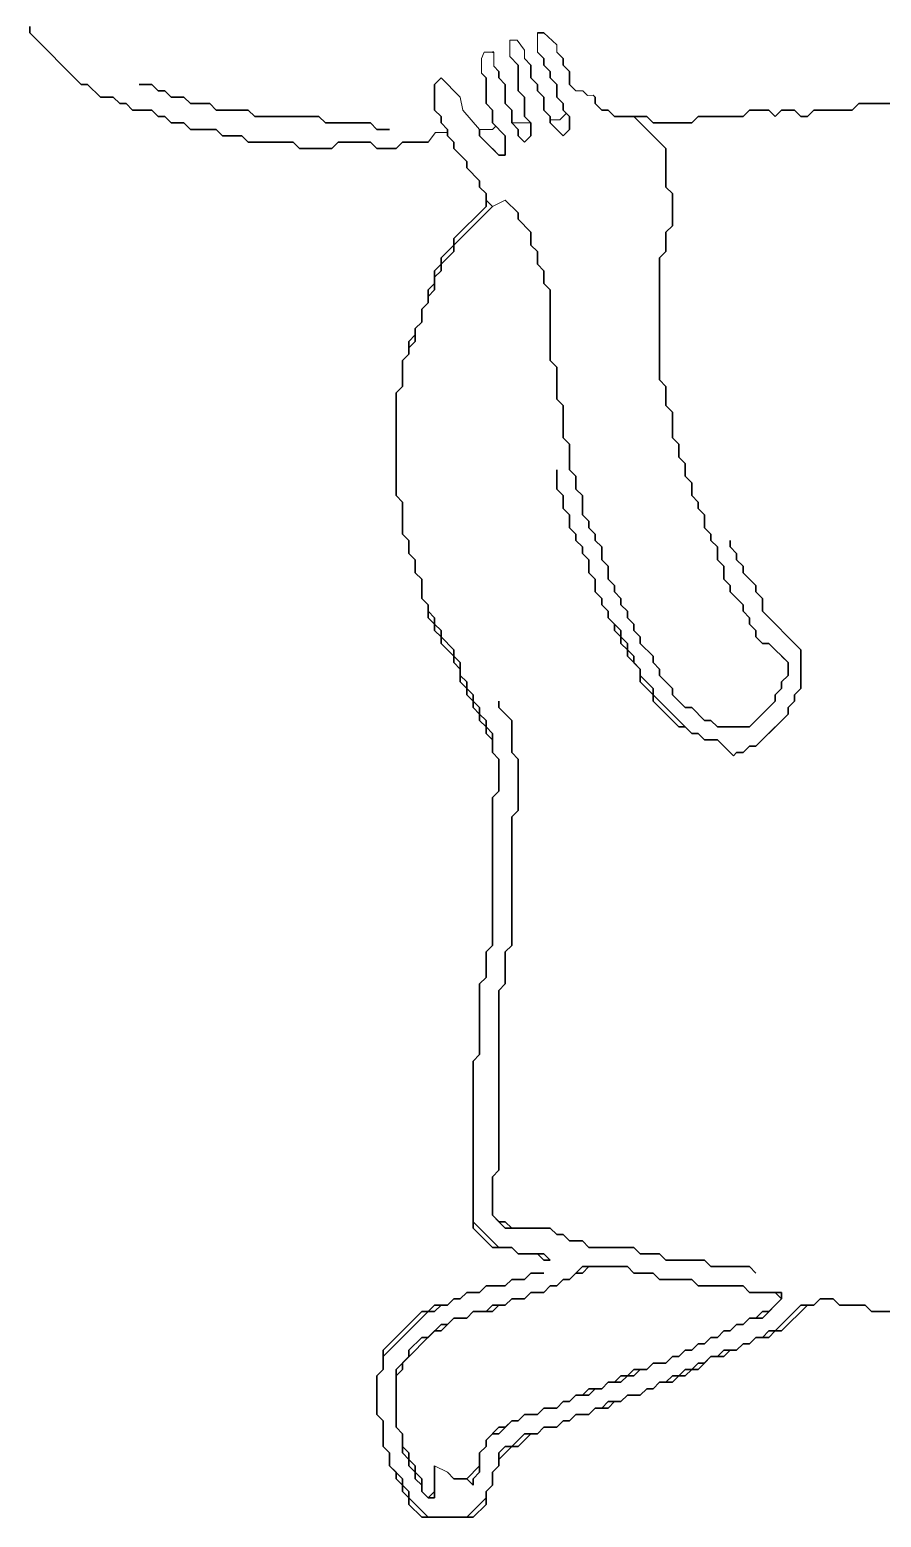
# Model space of a CAD drawing. Header units: millimetres. Extents: x 90 to 6638, y -1 to 4618.
# Drawn here: x 5518 to 5886, y 3463 to 4106 of the extents above; entities that cross this region are included whole.
import ezdxf

# ---------------------------------------------------------------- set-up
doc = ezdxf.new("R2010")
doc.units = ezdxf.units.MM
doc.layers.get('0').update_dxf_attribs({"lineweight": 9})
doc.layers.add('PDF_幾何圖形', color=7, linetype='Continuous')

msp = doc.modelspace()

# ---------------------------------------------------------------- linework, layer by layer
for p, q in [((5737.55, 4096.07), (5737.55, 4104.41)), ((5745.93, 4099.33), (5740.33, 4104.41)), ((5725.67, 4098.85), (5725.67, 4101.25)), ((5725.67, 4101.25), (5728.84, 4101.25)), ((5725.67, 4094.17), (5725.67, 4098.85)), ((5732, 4096.9), (5728.84, 4101.25)), ((5732, 4093.3), (5732, 4096.9)), ((5745.89, 4096.07), (5745.93, 4099.33)), ((5713.31, 4093.3), (5714.53, 4096.07)), ((5713.31, 4086.99), (5713.31, 4093.3)), ((5714.53, 4096.07), (5718.41, 4096.07)), ((5718.7, 4090.03), (5718.7, 4096.07)), ((5720.89, 4087.74), (5718.7, 4090.03)), ((5729.22, 4090.52), (5725.67, 4094.17)), ((5698.48, 4082.37), (5695.89, 4084.96)), ((5715.33, 4084.96), (5713.31, 4086.99)), ((5701.44, 4079.41), (5698.48, 4082.37)), ((5754.22, 4079.41), (5757.21, 4079.41)), ((5757.21, 4079.41), (5759.19, 4077.39)), ((5759.19, 4077.39), (5761.7, 4077.49)), ((5704.22, 4076.63), (5705.37, 4071.07)), ((5705.37, 4071.07), (5712.55, 4062.74)), ((5718.11, 4062.74), (5719.5, 4064.13)), ((5726.44, 4065.52), (5734.77, 4065.52)), ((5743.11, 4066.91), (5747.17, 4066.8)), ((5747.17, 4066.8), (5750.05, 4069.69)), ((5790.33, 4057.19), (5779.22, 4068.3)), ((5690.33, 4057.19), (5693.48, 4061.4)), ((5693.48, 4061.4), (5698.66, 4061.35)), ((5712.55, 4062.74), (5718.11, 4062.74)), ((5718.11, 4029.41), (5723.66, 4032.19)), ((5818.11, 3796.07), (5822.27, 3791.91)), ((5693.11, 3484.96), (5698.66, 3482.19))]:
    msp.add_line(p, q)
at = {"layer": 'PDF_幾何圖形', "lineweight": 35}
for p, q in [((5518.11, 4107.19), (5518.11, 4104.41)), ((5518.11, 4104.41), (5540.33, 4082.19)), ((5740.33, 4104.41), (5737.55, 4104.41)), ((5737.55, 4104.41), (5740.33, 4104.41)), ((5718.7, 4096.07), (5718.11, 4096.07)), ((5718.11, 4096.07), (5718.7, 4096.07)), ((5729.22, 4090.52), (5729.22, 4079.41)), ((5734.77, 4090.52), (5732, 4093.3)), ((5734.77, 4087.74), (5734.77, 4090.52)), ((5737.55, 4096.07), (5740.33, 4093.3)), ((5740.33, 4093.3), (5737.55, 4096.07)), ((5740.33, 4093.3), (5740.33, 4090.52)), ((5740.33, 4090.52), (5740.33, 4093.3)), ((5740.33, 4090.52), (5743.11, 4087.74)), ((5743.11, 4087.74), (5740.33, 4090.52)), ((5748.66, 4093.3), (5745.89, 4096.07)), ((5745.89, 4096.07), (5748.66, 4093.3)), ((5748.66, 4090.52), (5748.66, 4093.3)), ((5748.66, 4093.3), (5748.66, 4090.52)), ((5751.44, 4087.74), (5748.66, 4090.52)), ((5748.66, 4090.52), (5751.44, 4087.74)), ((5693.11, 4082.19), (5695.89, 4084.96)), ((5715.33, 4073.85), (5715.33, 4084.96)), ((5715.33, 4084.96), (5715.33, 4073.85)), ((5720.89, 4087.74), (5720.89, 4084.96)), ((5720.89, 4084.96), (5723.66, 4082.19)), ((5729.22, 4079.41), (5729.22, 4087.74)), ((5734.77, 4087.74), (5734.77, 4084.96)), ((5734.77, 4084.96), (5737.55, 4082.19)), ((5743.11, 4087.74), (5743.11, 4084.96)), ((5743.11, 4084.96), (5743.11, 4087.74)), ((5743.11, 4084.96), (5745.89, 4082.19)), ((5745.89, 4082.19), (5743.11, 4084.96)), ((5751.44, 4082.19), (5751.44, 4087.74)), ((5751.44, 4087.74), (5751.44, 4082.19)), ((5540.33, 4082.19), (5543.11, 4082.19)), ((5543.11, 4082.19), (5548.66, 4076.63)), ((5565.33, 4082.19), (5570.89, 4082.19)), ((5570.89, 4082.19), (5565.33, 4082.19)), ((5570.89, 4082.19), (5573.66, 4079.41)), ((5573.66, 4079.41), (5576.44, 4079.41)), ((5576.44, 4079.41), (5579.22, 4076.63)), ((5579.22, 4076.63), (5576.44, 4079.41)), ((5693.11, 4082.19), (5693.11, 4071.07)), ((5693.11, 4071.07), (5693.11, 4082.19)), ((5701.44, 4079.41), (5704.22, 4076.63)), ((5723.66, 4073.85), (5723.66, 4082.19)), ((5723.66, 4082.19), (5723.66, 4073.85)), ((5729.22, 4079.41), (5732, 4076.63)), ((5732, 4076.63), (5729.22, 4079.41)), ((5737.55, 4082.19), (5737.55, 4079.41)), ((5737.55, 4079.41), (5740.33, 4076.63)), ((5745.89, 4082.19), (5745.89, 4076.63)), ((5745.89, 4076.63), (5745.89, 4082.19)), ((5754.22, 4079.41), (5751.44, 4082.19)), ((5751.44, 4082.19), (5754.22, 4079.41)), ((5761.7, 4077.49), (5762.55, 4076.63)), ((5762.55, 4076.63), (5761.7, 4077.49)), ((5548.66, 4076.63), (5554.22, 4076.63)), ((5554.22, 4076.63), (5551.44, 4076.63)), ((5554.22, 4076.63), (5557, 4073.85)), ((5557, 4073.85), (5554.22, 4076.63)), ((5557, 4073.85), (5559.77, 4073.85)), ((5559.77, 4073.85), (5557, 4073.85)), ((5559.77, 4073.85), (5562.55, 4071.07)), ((5562.55, 4071.07), (5570.89, 4071.07)), ((5570.89, 4071.07), (5565.33, 4071.07)), ((5570.89, 4071.07), (5573.66, 4068.3)), ((5579.22, 4076.63), (5584.77, 4076.63)), ((5584.77, 4076.63), (5579.22, 4076.63)), ((5584.77, 4076.63), (5587.55, 4073.85)), ((5587.55, 4073.85), (5595.89, 4073.85)), ((5595.89, 4073.85), (5590.33, 4073.85)), ((5595.89, 4073.85), (5598.66, 4071.07)), ((5598.66, 4071.07), (5612.55, 4071.07)), ((5612.55, 4071.07), (5601.44, 4071.07)), ((5612.55, 4071.07), (5615.33, 4068.3)), ((5615.33, 4068.3), (5612.55, 4071.07)), ((5693.11, 4071.07), (5695.89, 4068.3)), ((5695.89, 4068.3), (5693.11, 4071.07)), ((5718.11, 4071.07), (5715.33, 4073.85)), ((5715.33, 4073.85), (5718.11, 4071.07)), ((5718.11, 4068.3), (5718.11, 4071.07)), ((5718.11, 4071.07), (5718.11, 4065.52)), ((5726.44, 4071.07), (5723.66, 4073.85)), ((5723.66, 4073.85), (5726.44, 4071.07)), ((5726.44, 4065.52), (5726.44, 4071.07)), ((5726.44, 4071.07), (5726.44, 4065.52)), ((5732, 4076.63), (5732, 4068.3)), ((5732, 4071.07), (5732, 4076.63)), ((5740.33, 4073.85), (5740.33, 4076.63)), ((5740.33, 4076.63), (5740.33, 4071.07)), ((5740.33, 4071.07), (5743.11, 4068.3)), ((5745.89, 4076.63), (5748.66, 4073.85)), ((5748.66, 4073.85), (5745.89, 4076.63)), ((5748.66, 4073.85), (5748.66, 4071.07)), ((5748.66, 4071.07), (5748.66, 4073.85)), ((5748.66, 4071.07), (5751.44, 4068.3)), ((5751.44, 4068.3), (5748.66, 4071.07)), ((5762.55, 4076.63), (5762.55, 4073.85)), ((5762.55, 4073.85), (5765.33, 4071.07)), ((5765.33, 4071.07), (5768.11, 4071.07)), ((5768.11, 4071.07), (5770.89, 4068.3)), ((5826.44, 4068.3), (5829.22, 4071.07)), ((5829.22, 4071.07), (5826.44, 4068.3)), ((5829.22, 4071.07), (5837.55, 4071.07)), ((5837.55, 4071.07), (5829.22, 4071.07)), ((5837.55, 4071.07), (5840.33, 4068.3)), ((5840.33, 4068.3), (5837.55, 4071.07)), ((5840.33, 4068.3), (5843.11, 4071.07)), ((5843.11, 4071.07), (5840.33, 4068.3)), ((5843.11, 4071.07), (5848.66, 4071.07)), ((5848.66, 4071.07), (5843.11, 4071.07)), ((5848.66, 4071.07), (5851.44, 4068.3)), ((5851.44, 4068.3), (5848.66, 4071.07)), ((5854.22, 4068.3), (5857, 4071.07)), ((5857, 4071.07), (5854.22, 4068.3)), ((5857, 4071.07), (5873.66, 4071.07)), ((5873.66, 4071.07), (5857, 4071.07)), ((5873.66, 4071.07), (5876.44, 4073.85)), ((5876.44, 4073.85), (5873.66, 4071.07)), ((5876.44, 4073.85), (5890.33, 4073.85)), ((5890.33, 4073.85), (5876.44, 4073.85)), ((5573.66, 4068.3), (5576.44, 4068.3)), ((5576.44, 4068.3), (5579.22, 4065.52)), ((5579.22, 4065.52), (5584.77, 4065.52)), ((5584.77, 4065.52), (5582, 4065.52)), ((5584.77, 4065.52), (5587.55, 4062.74)), ((5587.55, 4062.74), (5584.77, 4065.52)), ((5615.33, 4068.3), (5643.11, 4068.3)), ((5643.11, 4068.3), (5615.33, 4068.3)), ((5643.11, 4068.3), (5645.89, 4065.52)), ((5645.89, 4065.52), (5643.11, 4068.3)), ((5645.89, 4065.52), (5665.33, 4065.52)), ((5665.33, 4065.52), (5645.89, 4065.52)), ((5665.33, 4065.52), (5668.11, 4062.74)), ((5695.89, 4068.3), (5695.89, 4065.52)), ((5695.89, 4065.52), (5695.89, 4068.3)), ((5698.66, 4062.74), (5695.89, 4065.52)), ((5718.11, 4065.52), (5723.66, 4059.96)), ((5729.22, 4062.74), (5726.44, 4065.52)), ((5726.44, 4065.52), (5729.22, 4062.74)), ((5732, 4068.3), (5734.77, 4065.52)), ((5734.77, 4065.52), (5734.77, 4059.96)), ((5734.77, 4059.96), (5734.77, 4065.52)), ((5743.11, 4068.3), (5743.11, 4065.52)), ((5743.11, 4065.52), (5745.89, 4062.74)), ((5751.44, 4068.3), (5751.44, 4062.74)), ((5751.44, 4062.74), (5751.44, 4068.3)), ((5770.89, 4068.3), (5784.77, 4068.3)), ((5784.77, 4068.3), (5773.66, 4068.3)), ((5784.77, 4068.3), (5787.55, 4065.52)), ((5787.55, 4065.52), (5784.77, 4068.3)), ((5787.55, 4065.52), (5804.22, 4065.52)), ((5804.22, 4065.52), (5787.55, 4065.52)), ((5804.22, 4065.52), (5807, 4068.3)), ((5807, 4068.3), (5804.22, 4065.52)), ((5807, 4068.3), (5826.44, 4068.3)), ((5826.44, 4068.3), (5807, 4068.3)), ((5851.44, 4068.3), (5854.22, 4068.3)), ((5854.22, 4068.3), (5851.44, 4068.3)), ((5587.55, 4062.74), (5598.66, 4062.74)), ((5598.66, 4062.74), (5587.55, 4062.74)), ((5598.66, 4062.74), (5601.44, 4059.96)), ((5601.44, 4059.96), (5598.66, 4062.74)), ((5601.44, 4059.96), (5609.77, 4059.96)), ((5609.77, 4059.96), (5601.44, 4059.96)), ((5609.77, 4059.96), (5612.55, 4057.19)), ((5612.55, 4057.19), (5609.77, 4059.96)), ((5668.11, 4062.74), (5673.66, 4062.74)), ((5673.66, 4062.74), (5670.89, 4062.74)), ((5698.66, 4059.96), (5698.66, 4062.74)), ((5701.44, 4057.19), (5698.66, 4059.96)), ((5712.55, 4062.74), (5712.55, 4059.96)), ((5712.55, 4059.96), (5720.89, 4051.63)), ((5723.66, 4059.96), (5720.89, 4062.74)), ((5723.66, 4051.63), (5723.66, 4059.96)), ((5723.66, 4059.96), (5723.66, 4054.41)), ((5729.22, 4059.96), (5729.22, 4062.74)), ((5729.22, 4062.74), (5729.22, 4059.96)), ((5732, 4057.19), (5729.22, 4059.96)), ((5734.77, 4059.96), (5732, 4057.19)), ((5748.66, 4059.96), (5745.89, 4062.74)), ((5751.44, 4062.74), (5748.66, 4059.96)), ((5748.66, 4059.96), (5751.44, 4062.74)), ((5612.55, 4057.19), (5632, 4057.19)), ((5632, 4057.19), (5612.55, 4057.19)), ((5632, 4057.19), (5634.77, 4054.41)), ((5634.77, 4054.41), (5632, 4057.19)), ((5634.77, 4054.41), (5648.66, 4054.41)), ((5648.66, 4054.41), (5634.77, 4054.41)), ((5648.66, 4054.41), (5651.44, 4057.19)), ((5651.44, 4057.19), (5648.66, 4054.41)), ((5651.44, 4057.19), (5665.33, 4057.19)), ((5665.33, 4057.19), (5651.44, 4057.19)), ((5665.33, 4057.19), (5668.11, 4054.41)), ((5668.11, 4054.41), (5665.33, 4057.19)), ((5668.11, 4054.41), (5676.44, 4054.41)), ((5676.44, 4054.41), (5668.11, 4054.41)), ((5676.44, 4054.41), (5679.22, 4057.19)), ((5679.22, 4057.19), (5676.44, 4054.41)), ((5679.22, 4057.19), (5690.33, 4057.19)), ((5690.33, 4057.19), (5679.22, 4057.19)), ((5701.44, 4054.41), (5701.44, 4057.19)), ((5707, 4048.85), (5701.44, 4054.41)), ((5720.89, 4051.63), (5718.11, 4054.41)), ((5720.89, 4051.63), (5723.66, 4051.63)), ((5793.11, 4054.41), (5790.33, 4057.19)), ((5793.11, 4037.74), (5793.11, 4054.41)), ((5793.11, 4051.63), (5793.11, 4037.74)), ((5707, 4046.07), (5707, 4048.85)), ((5712.55, 4040.52), (5707, 4046.07)), ((5712.55, 4037.74), (5712.55, 4040.52)), ((5715.33, 4034.96), (5712.55, 4037.74)), ((5715.33, 4032.19), (5715.33, 4034.96)), ((5715.33, 4032.19), (5715.33, 4029.41)), ((5718.11, 4029.41), (5715.33, 4032.19)), ((5723.66, 4032.19), (5729.22, 4026.63)), ((5793.11, 4037.74), (5795.89, 4034.96)), ((5795.89, 4034.96), (5793.11, 4037.74)), ((5795.89, 4034.96), (5795.89, 4021.07)), ((5795.89, 4021.07), (5795.89, 4034.96)), ((5715.33, 4029.41), (5701.44, 4015.52)), ((5701.44, 4012.74), (5718.11, 4029.41)), ((5729.22, 4026.63), (5729.22, 4023.85)), ((5729.22, 4023.85), (5734.77, 4018.3)), ((5795.89, 4021.07), (5793.11, 4018.3)), ((5793.11, 4018.3), (5795.89, 4021.07)), ((5701.44, 4012.74), (5695.89, 4007.19)), ((5701.44, 4015.52), (5701.44, 4012.74)), ((5701.44, 4009.96), (5701.44, 4012.74)), ((5734.77, 4012.74), (5734.77, 4018.3)), ((5734.77, 4018.3), (5734.77, 4012.74)), ((5737.55, 4009.96), (5734.77, 4012.74)), ((5734.77, 4012.74), (5737.55, 4009.96)), ((5793.11, 4018.3), (5793.11, 4009.96)), ((5793.11, 4009.96), (5793.11, 4018.3)), ((5695.89, 4004.41), (5701.44, 4009.96)), ((5695.89, 4007.19), (5695.89, 4004.41)), ((5737.55, 4007.19), (5737.55, 4009.96)), ((5737.55, 4009.96), (5737.55, 4004.41)), ((5793.11, 4009.96), (5790.33, 4007.19)), ((5790.33, 4007.19), (5793.11, 4009.96)), ((5790.33, 4007.19), (5790.33, 3954.41)), ((5790.33, 3954.41), (5790.33, 4007.19)), ((5695.89, 4004.41), (5693.11, 4001.63)), ((5693.11, 4001.63), (5693.11, 3996.07)), ((5693.11, 3998.85), (5695.89, 4001.63)), ((5695.89, 4001.63), (5695.89, 4004.41)), ((5737.55, 4004.41), (5740.33, 4001.63)), ((5740.33, 3996.07), (5740.33, 4001.63)), ((5740.33, 4001.63), (5740.33, 3996.07)), ((5693.11, 3996.07), (5690.33, 3993.3)), ((5693.11, 3993.3), (5693.11, 3998.85)), ((5743.11, 3993.3), (5740.33, 3996.07)), ((5740.33, 3996.07), (5743.11, 3993.3)), ((5690.33, 3987.74), (5687.55, 3984.96)), ((5687.55, 3984.96), (5690.33, 3987.74)), ((5690.33, 3993.3), (5690.33, 3987.74)), ((5690.33, 3990.52), (5693.11, 3993.3)), ((5690.33, 3987.74), (5690.33, 3990.52)), ((5743.11, 3962.74), (5743.11, 3993.3)), ((5743.11, 3993.3), (5743.11, 3962.74)), ((5687.55, 3984.96), (5687.55, 3979.41)), ((5687.55, 3979.41), (5687.55, 3984.96)), ((5687.55, 3979.41), (5684.77, 3976.63)), ((5684.77, 3976.63), (5687.55, 3979.41)), ((5684.77, 3976.63), (5684.77, 3973.85)), ((5684.77, 3971.07), (5684.77, 3976.63)), ((5684.77, 3973.85), (5682, 3971.07)), ((5682, 3971.07), (5682, 3965.52)), ((5682, 3968.3), (5684.77, 3971.07)), ((5682, 3965.52), (5682, 3968.3)), ((5682, 3965.52), (5679.22, 3962.74)), ((5679.22, 3962.74), (5682, 3965.52)), ((5679.22, 3962.74), (5679.22, 3951.63)), ((5679.22, 3951.63), (5679.22, 3962.74)), ((5745.89, 3959.96), (5743.11, 3962.74)), ((5743.11, 3962.74), (5745.89, 3959.96)), ((5745.89, 3946.07), (5745.89, 3959.96)), ((5745.89, 3959.96), (5745.89, 3946.07)), ((5679.22, 3951.63), (5676.44, 3948.85)), ((5676.44, 3948.85), (5679.22, 3951.63)), ((5676.44, 3948.85), (5676.44, 3904.41)), ((5676.44, 3904.41), (5676.44, 3948.85)), ((5790.33, 3954.41), (5793.11, 3951.63)), ((5793.11, 3951.63), (5790.33, 3954.41)), ((5793.11, 3951.63), (5793.11, 3943.3)), ((5793.11, 3943.3), (5793.11, 3951.63)), ((5748.66, 3943.3), (5745.89, 3946.07)), ((5745.89, 3946.07), (5748.66, 3943.3)), ((5748.66, 3929.41), (5748.66, 3943.3)), ((5748.66, 3943.3), (5748.66, 3929.41)), ((5793.11, 3943.3), (5795.89, 3940.52)), ((5795.89, 3940.52), (5793.11, 3943.3)), ((5795.89, 3940.52), (5795.89, 3929.41)), ((5795.89, 3929.41), (5795.89, 3940.52)), ((5751.44, 3926.63), (5748.66, 3929.41)), ((5748.66, 3929.41), (5751.44, 3926.63)), ((5795.89, 3929.41), (5798.66, 3926.63)), ((5798.66, 3926.63), (5795.89, 3929.41)), ((5751.44, 3915.52), (5751.44, 3926.63)), ((5751.44, 3926.63), (5751.44, 3915.52)), ((5798.66, 3926.63), (5798.66, 3921.07)), ((5798.66, 3921.07), (5798.66, 3926.63)), ((5798.66, 3921.07), (5801.44, 3918.3)), ((5801.44, 3918.3), (5798.66, 3921.07)), ((5801.44, 3918.3), (5801.44, 3912.74)), ((5801.44, 3915.52), (5801.44, 3918.3)), ((5745.89, 3915.52), (5745.89, 3907.19)), ((5745.89, 3907.19), (5745.89, 3915.52)), ((5754.22, 3912.74), (5751.44, 3915.52)), ((5751.44, 3915.52), (5754.22, 3912.74)), ((5754.22, 3907.19), (5754.22, 3912.74)), ((5754.22, 3912.74), (5754.22, 3907.19)), ((5801.44, 3912.74), (5804.22, 3909.96)), ((5804.22, 3909.96), (5804.22, 3904.41)), ((5804.22, 3904.41), (5804.22, 3909.96)), ((5676.44, 3904.41), (5679.22, 3901.63)), ((5679.22, 3901.63), (5676.44, 3904.41)), ((5745.89, 3907.19), (5748.66, 3904.41)), ((5748.66, 3904.41), (5745.89, 3907.19)), ((5748.66, 3904.41), (5748.66, 3898.85)), ((5748.66, 3898.85), (5748.66, 3904.41)), ((5757, 3904.41), (5754.22, 3907.19)), ((5754.22, 3907.19), (5757, 3904.41)), ((5757, 3896.07), (5757, 3904.41)), ((5757, 3904.41), (5757, 3896.07)), ((5804.22, 3904.41), (5807, 3901.63)), ((5807, 3901.63), (5804.22, 3904.41)), ((5679.22, 3901.63), (5679.22, 3887.74)), ((5679.22, 3887.74), (5679.22, 3901.63)), ((5748.66, 3898.85), (5751.44, 3896.07)), ((5751.44, 3896.07), (5748.66, 3898.85)), ((5807, 3901.63), (5807, 3898.85)), ((5807, 3898.85), (5807, 3901.63)), ((5807, 3898.85), (5809.77, 3896.07)), ((5809.77, 3896.07), (5807, 3898.85)), ((5751.44, 3896.07), (5751.44, 3890.52)), ((5751.44, 3890.52), (5751.44, 3896.07)), ((5751.44, 3890.52), (5754.22, 3887.74)), ((5754.22, 3887.74), (5751.44, 3890.52)), ((5759.77, 3893.3), (5757, 3896.07)), ((5757, 3896.07), (5759.77, 3893.3)), ((5759.77, 3893.3), (5759.77, 3890.52)), ((5759.77, 3890.52), (5762.55, 3887.74)), ((5809.77, 3896.07), (5809.77, 3890.52)), ((5809.77, 3890.52), (5809.77, 3896.07)), ((5809.77, 3890.52), (5812.55, 3887.74)), ((5812.55, 3887.74), (5809.77, 3890.52)), ((5679.22, 3887.74), (5682, 3884.96)), ((5682, 3884.96), (5679.22, 3887.74)), ((5682, 3884.96), (5682, 3879.41)), ((5682, 3879.41), (5682, 3884.96)), ((5754.22, 3887.74), (5754.22, 3884.96)), ((5754.22, 3884.96), (5754.22, 3887.74)), ((5754.22, 3884.96), (5757, 3882.19)), ((5757, 3882.19), (5754.22, 3884.96)), ((5762.55, 3884.96), (5762.55, 3887.74)), ((5762.55, 3887.74), (5762.55, 3884.96)), ((5765.33, 3882.19), (5762.55, 3884.96)), ((5762.55, 3884.96), (5765.33, 3882.19)), ((5812.55, 3887.74), (5812.55, 3884.96)), ((5812.55, 3884.96), (5812.55, 3887.74)), ((5812.55, 3884.96), (5815.33, 3882.19)), ((5815.33, 3882.19), (5812.55, 3884.96)), ((5820.89, 3884.96), (5820.89, 3882.19)), ((5820.89, 3882.19), (5820.89, 3884.96)), ((5682, 3879.41), (5684.77, 3876.63)), ((5684.77, 3876.63), (5682, 3879.41)), ((5757, 3882.19), (5757, 3879.41)), ((5757, 3879.41), (5757, 3882.19)), ((5757, 3879.41), (5759.77, 3876.63)), ((5759.77, 3876.63), (5757, 3879.41)), ((5765.33, 3876.63), (5765.33, 3882.19)), ((5765.33, 3882.19), (5765.33, 3876.63)), ((5815.33, 3882.19), (5815.33, 3876.63)), ((5815.33, 3876.63), (5815.33, 3882.19)), ((5820.89, 3882.19), (5823.66, 3879.41)), ((5823.66, 3879.41), (5820.89, 3882.19)), ((5823.66, 3879.41), (5823.66, 3876.63)), ((5823.66, 3876.63), (5823.66, 3879.41)), ((5684.77, 3876.63), (5684.77, 3871.07)), ((5684.77, 3871.07), (5684.77, 3876.63)), ((5759.77, 3876.63), (5759.77, 3871.07)), ((5759.77, 3871.07), (5759.77, 3876.63)), ((5768.11, 3873.85), (5765.33, 3876.63)), ((5765.33, 3876.63), (5768.11, 3873.85)), ((5768.11, 3871.07), (5768.11, 3873.85)), ((5768.11, 3873.85), (5768.11, 3868.3)), ((5815.33, 3876.63), (5818.11, 3873.85)), ((5818.11, 3873.85), (5815.33, 3876.63)), ((5818.11, 3873.85), (5818.11, 3868.3)), ((5818.11, 3871.07), (5818.11, 3873.85)), ((5823.66, 3876.63), (5826.44, 3873.85)), ((5826.44, 3873.85), (5823.66, 3876.63)), ((5826.44, 3873.85), (5826.44, 3871.07)), ((5826.44, 3871.07), (5826.44, 3873.85)), ((5684.77, 3871.07), (5687.55, 3868.3)), ((5687.55, 3868.3), (5684.77, 3871.07)), ((5687.55, 3868.3), (5687.55, 3859.96)), ((5687.55, 3859.96), (5687.55, 3868.3)), ((5759.77, 3871.07), (5762.55, 3868.3)), ((5762.55, 3868.3), (5759.77, 3871.07)), ((5762.55, 3868.3), (5762.55, 3862.74)), ((5762.55, 3862.74), (5762.55, 3868.3)), ((5768.11, 3868.3), (5770.89, 3865.52)), ((5770.89, 3865.52), (5770.89, 3862.74)), ((5818.11, 3868.3), (5820.89, 3865.52)), ((5820.89, 3865.52), (5820.89, 3862.74)), ((5826.44, 3871.07), (5832, 3865.52)), ((5832, 3865.52), (5826.44, 3871.07)), ((5832, 3865.52), (5832, 3862.74)), ((5832, 3862.74), (5832, 3865.52)), ((5687.55, 3859.96), (5690.33, 3857.19)), ((5690.33, 3857.19), (5687.55, 3859.96)), ((5762.55, 3862.74), (5765.33, 3859.96)), ((5765.33, 3859.96), (5762.55, 3862.74)), ((5765.33, 3859.96), (5765.33, 3857.19)), ((5765.33, 3857.19), (5765.33, 3859.96)), ((5770.89, 3862.74), (5773.66, 3859.96)), ((5773.66, 3859.96), (5773.66, 3857.19)), ((5820.89, 3862.74), (5826.44, 3857.19)), ((5832, 3862.74), (5834.77, 3859.96)), ((5834.77, 3859.96), (5832, 3862.74)), ((5834.77, 3859.96), (5834.77, 3854.41)), ((5834.77, 3854.41), (5834.77, 3859.96)), ((5690.33, 3857.19), (5690.33, 3851.63)), ((5690.33, 3854.41), (5690.33, 3857.19)), ((5693.11, 3851.63), (5690.33, 3854.41)), ((5765.33, 3857.19), (5768.11, 3854.41)), ((5768.11, 3854.41), (5765.33, 3857.19)), ((5768.11, 3854.41), (5768.11, 3851.63)), ((5768.11, 3851.63), (5768.11, 3854.41)), ((5773.66, 3857.19), (5776.44, 3854.41)), ((5776.44, 3854.41), (5776.44, 3851.63)), ((5826.44, 3857.19), (5826.44, 3854.41)), ((5826.44, 3854.41), (5829.22, 3851.63)), ((5834.77, 3854.41), (5851.44, 3837.74)), ((5851.44, 3837.74), (5834.77, 3854.41)), ((5690.33, 3851.63), (5693.11, 3848.85)), ((5693.11, 3848.85), (5693.11, 3851.63)), ((5693.11, 3848.85), (5693.11, 3846.07)), ((5695.89, 3846.07), (5693.11, 3848.85)), ((5693.11, 3846.07), (5695.89, 3843.3)), ((5695.89, 3843.3), (5695.89, 3846.07)), ((5768.11, 3851.63), (5770.89, 3848.85)), ((5773.66, 3846.07), (5768.11, 3851.63)), ((5770.89, 3848.85), (5770.89, 3846.07)), ((5770.89, 3846.07), (5773.66, 3843.3)), ((5773.66, 3843.3), (5773.66, 3846.07)), ((5776.44, 3851.63), (5779.22, 3848.85)), ((5779.22, 3848.85), (5779.22, 3846.07)), ((5779.22, 3846.07), (5782, 3843.3)), ((5829.22, 3851.63), (5829.22, 3848.85)), ((5829.22, 3848.85), (5832, 3846.07)), ((5832, 3846.07), (5832, 3843.3)), ((5695.89, 3843.3), (5695.89, 3840.52)), ((5701.44, 3837.74), (5695.89, 3843.3)), ((5695.89, 3840.52), (5701.44, 3834.96)), ((5773.66, 3843.3), (5773.66, 3840.52)), ((5776.44, 3840.52), (5773.66, 3843.3)), ((5773.66, 3840.52), (5776.44, 3837.74)), ((5776.44, 3837.74), (5776.44, 3840.52)), ((5782, 3843.3), (5782, 3840.52)), ((5782, 3840.52), (5787.55, 3834.96)), ((5832, 3843.3), (5834.77, 3840.52)), ((5834.77, 3840.52), (5837.55, 3840.52)), ((5837.55, 3840.52), (5845.89, 3832.19)), ((5701.44, 3834.96), (5701.44, 3837.74)), ((5701.44, 3834.96), (5701.44, 3832.19)), ((5704.22, 3832.19), (5701.44, 3834.96)), ((5776.44, 3837.74), (5776.44, 3834.96)), ((5779.22, 3834.96), (5776.44, 3837.74)), ((5776.44, 3834.96), (5782, 3829.41)), ((5779.22, 3832.19), (5779.22, 3834.96)), ((5787.55, 3834.96), (5787.55, 3832.19)), ((5845.89, 3832.19), (5843.11, 3834.96)), ((5851.44, 3837.74), (5851.44, 3821.07)), ((5701.44, 3832.19), (5704.22, 3829.41)), ((5704.22, 3826.63), (5704.22, 3832.19)), ((5704.22, 3829.41), (5704.22, 3823.85)), ((5707, 3823.85), (5704.22, 3826.63)), ((5782, 3829.41), (5779.22, 3832.19)), ((5782, 3829.41), (5782, 3823.85)), ((5782, 3826.63), (5782, 3829.41)), ((5787.55, 3821.07), (5782, 3826.63)), ((5787.55, 3832.19), (5790.33, 3829.41)), ((5790.33, 3829.41), (5790.33, 3826.63)), ((5790.33, 3826.63), (5795.89, 3821.07)), ((5845.89, 3826.63), (5843.11, 3823.85)), ((5843.11, 3823.85), (5845.89, 3826.63)), ((5845.89, 3832.19), (5845.89, 3826.63)), ((5845.89, 3826.63), (5845.89, 3832.19)), ((5851.44, 3821.07), (5851.44, 3832.19)), ((5704.22, 3823.85), (5707, 3821.07)), ((5707, 3821.07), (5707, 3823.85)), ((5707, 3821.07), (5707, 3818.3)), ((5709.77, 3818.3), (5707, 3821.07)), ((5782, 3823.85), (5787.55, 3818.3)), ((5787.55, 3818.3), (5787.55, 3821.07)), ((5795.89, 3821.07), (5795.89, 3818.3)), ((5843.11, 3821.07), (5840.33, 3818.3)), ((5840.33, 3818.3), (5843.11, 3821.07)), ((5843.11, 3823.85), (5843.11, 3821.07)), ((5843.11, 3821.07), (5843.11, 3823.85)), ((5851.44, 3821.07), (5848.66, 3818.3)), ((5848.66, 3818.3), (5851.44, 3821.07)), ((5707, 3818.3), (5709.77, 3815.52)), ((5709.77, 3815.52), (5709.77, 3818.3)), ((5709.77, 3815.52), (5709.77, 3812.74)), ((5712.55, 3812.74), (5709.77, 3815.52)), ((5720.89, 3815.52), (5720.89, 3812.74)), ((5720.89, 3812.74), (5720.89, 3815.52)), ((5787.55, 3818.3), (5787.55, 3815.52)), ((5804.22, 3801.63), (5787.55, 3818.3)), ((5787.55, 3815.52), (5798.66, 3804.41)), ((5795.89, 3818.3), (5801.44, 3812.74)), ((5829.22, 3804.41), (5840.33, 3815.52)), ((5840.33, 3815.52), (5840.33, 3818.3)), ((5848.66, 3815.52), (5845.89, 3812.74)), ((5845.89, 3812.74), (5848.66, 3815.52)), ((5848.66, 3818.3), (5848.66, 3815.52)), ((5848.66, 3815.52), (5848.66, 3818.3)), ((5709.77, 3812.74), (5712.55, 3809.96)), ((5712.55, 3809.96), (5712.55, 3812.74)), ((5712.55, 3809.96), (5712.55, 3807.19)), ((5715.33, 3807.19), (5712.55, 3809.96)), ((5712.55, 3807.19), (5715.33, 3804.41)), ((5715.33, 3804.41), (5715.33, 3807.19)), ((5720.89, 3812.74), (5726.44, 3807.19)), ((5726.44, 3807.19), (5720.89, 3812.74)), ((5726.44, 3807.19), (5726.44, 3793.3)), ((5726.44, 3793.3), (5726.44, 3807.19)), ((5801.44, 3812.74), (5804.22, 3812.74)), ((5804.22, 3812.74), (5809.77, 3807.19)), ((5809.77, 3807.19), (5812.55, 3807.19)), ((5812.55, 3807.19), (5815.33, 3804.41)), ((5837.55, 3801.63), (5845.89, 3809.96)), ((5845.89, 3809.96), (5845.89, 3812.74)), ((5715.33, 3804.41), (5715.33, 3801.63)), ((5718.11, 3801.63), (5715.33, 3804.41)), ((5715.33, 3801.63), (5718.11, 3798.85)), ((5718.11, 3793.3), (5718.11, 3801.63)), ((5798.66, 3804.41), (5801.44, 3804.41)), ((5801.44, 3804.41), (5804.22, 3801.63)), ((5804.22, 3801.63), (5807, 3801.63)), ((5807, 3801.63), (5804.22, 3801.63)), ((5807, 3801.63), (5809.77, 3798.85)), ((5809.77, 3798.85), (5807, 3801.63)), ((5815.33, 3804.41), (5829.22, 3804.41)), ((5826.44, 3804.41), (5818.11, 3804.41)), ((5840.33, 3804.41), (5832, 3796.07)), ((5718.11, 3798.85), (5718.11, 3793.3)), ((5809.77, 3798.85), (5812.55, 3798.85)), ((5815.33, 3798.85), (5809.77, 3798.85)), ((5818.11, 3796.07), (5815.33, 3798.85)), ((5829.22, 3796.07), (5826.44, 3793.3)), ((5826.44, 3793.3), (5829.22, 3796.07)), ((5832, 3796.07), (5829.22, 3796.07)), ((5829.22, 3796.07), (5832, 3796.07)), ((5718.11, 3793.3), (5720.89, 3790.52)), ((5720.89, 3790.52), (5718.11, 3793.3)), ((5720.89, 3790.52), (5720.89, 3776.63)), ((5720.89, 3776.63), (5720.89, 3790.52)), ((5726.44, 3793.3), (5729.22, 3790.52)), ((5729.22, 3790.52), (5726.44, 3793.3)), ((5729.22, 3790.52), (5729.22, 3768.3)), ((5729.22, 3768.3), (5729.22, 3790.52)), ((5823.66, 3793.3), (5822.27, 3791.91)), ((5822.27, 3791.91), (5823.66, 3793.3)), ((5826.44, 3793.3), (5823.66, 3793.3)), ((5823.66, 3793.3), (5826.44, 3793.3)), ((5720.89, 3776.63), (5718.11, 3773.85)), ((5718.11, 3773.85), (5720.89, 3776.63)), ((5718.11, 3773.85), (5718.11, 3709.96)), ((5718.11, 3709.96), (5718.11, 3773.85)), ((5729.22, 3768.3), (5726.44, 3765.52)), ((5726.44, 3765.52), (5729.22, 3768.3)), ((5726.44, 3765.52), (5726.44, 3709.96)), ((5726.44, 3709.96), (5726.44, 3765.52)), ((5718.11, 3709.96), (5715.33, 3707.19)), ((5715.33, 3707.19), (5718.11, 3709.96)), ((5715.33, 3707.19), (5715.33, 3696.07)), ((5715.33, 3696.07), (5715.33, 3707.19)), ((5726.44, 3709.96), (5723.66, 3707.19)), ((5723.66, 3707.19), (5726.44, 3709.96)), ((5723.66, 3707.19), (5723.66, 3693.3)), ((5723.66, 3693.3), (5723.66, 3707.19)), ((5715.33, 3696.07), (5712.55, 3693.3)), ((5712.55, 3693.3), (5715.33, 3696.07)), ((5712.55, 3693.3), (5712.55, 3662.74)), ((5712.55, 3662.74), (5712.55, 3693.3)), ((5723.66, 3693.3), (5720.89, 3690.52)), ((5720.89, 3690.52), (5723.66, 3693.3)), ((5720.89, 3690.52), (5720.89, 3612.74)), ((5720.89, 3612.74), (5720.89, 3690.52)), ((5712.55, 3662.74), (5709.77, 3659.96)), ((5709.77, 3659.96), (5712.55, 3662.74)), ((5709.77, 3659.96), (5709.77, 3587.74)), ((5709.77, 3590.52), (5709.77, 3659.96)), ((5720.89, 3612.74), (5718.11, 3609.96)), ((5718.11, 3609.96), (5720.89, 3612.74)), ((5718.11, 3609.96), (5718.11, 3593.3)), ((5718.11, 3593.3), (5718.11, 3609.96)), ((5720.89, 3579.41), (5709.77, 3590.52)), ((5718.11, 3593.3), (5723.66, 3587.74)), ((5720.89, 3590.52), (5718.11, 3593.3)), ((5723.66, 3590.52), (5720.89, 3590.52)), ((5726.44, 3587.74), (5723.66, 3590.52)), ((5709.77, 3587.74), (5718.11, 3579.41)), ((5723.66, 3587.74), (5743.11, 3587.74)), ((5743.11, 3587.74), (5726.44, 3587.74)), ((5743.11, 3587.74), (5745.89, 3584.96)), ((5745.89, 3584.96), (5743.11, 3587.74)), ((5745.89, 3584.96), (5748.66, 3584.96)), ((5748.66, 3584.96), (5745.89, 3584.96)), ((5748.66, 3584.96), (5751.44, 3582.19)), ((5751.44, 3582.19), (5748.66, 3584.96)), ((5751.44, 3582.19), (5757, 3582.19)), ((5757, 3582.19), (5751.44, 3582.19)), ((5757, 3582.19), (5759.77, 3579.41)), ((5759.77, 3579.41), (5757, 3582.19)), ((5718.11, 3579.41), (5726.44, 3579.41)), ((5726.44, 3579.41), (5720.89, 3579.41)), ((5726.44, 3579.41), (5729.22, 3576.63)), ((5729.22, 3576.63), (5726.44, 3579.41)), ((5729.22, 3576.63), (5737.55, 3576.63)), ((5740.33, 3576.63), (5729.22, 3576.63)), ((5737.55, 3576.63), (5740.33, 3573.85)), ((5743.11, 3573.85), (5740.33, 3576.63)), ((5759.77, 3579.41), (5779.22, 3579.41)), ((5779.22, 3579.41), (5759.77, 3579.41)), ((5779.22, 3579.41), (5782, 3576.63)), ((5782, 3576.63), (5779.22, 3579.41)), ((5782, 3576.63), (5790.33, 3576.63)), ((5790.33, 3576.63), (5782, 3576.63)), ((5790.33, 3576.63), (5793.11, 3573.85)), ((5793.11, 3573.85), (5790.33, 3576.63)), ((5740.33, 3573.85), (5743.11, 3573.85)), ((5757, 3571.07), (5751.44, 3565.52)), ((5757, 3568.3), (5759.77, 3571.07)), ((5776.44, 3571.07), (5757, 3571.07)), ((5759.77, 3571.07), (5776.44, 3571.07)), ((5776.44, 3571.07), (5779.22, 3568.3)), ((5779.22, 3568.3), (5776.44, 3571.07)), ((5793.11, 3573.85), (5809.77, 3573.85)), ((5809.77, 3573.85), (5793.11, 3573.85)), ((5809.77, 3573.85), (5812.55, 3571.07)), ((5812.55, 3571.07), (5809.77, 3573.85)), ((5812.55, 3571.07), (5829.22, 3571.07)), ((5829.22, 3571.07), (5812.55, 3571.07)), ((5829.22, 3571.07), (5832, 3568.3)), ((5832, 3568.3), (5829.22, 3571.07)), ((5712.55, 3559.96), (5715.33, 3562.74)), ((5715.33, 3562.74), (5712.55, 3559.96)), ((5715.33, 3562.74), (5723.66, 3562.74)), ((5723.66, 3562.74), (5715.33, 3562.74)), ((5723.66, 3562.74), (5726.44, 3565.52)), ((5726.44, 3565.52), (5723.66, 3562.74)), ((5726.44, 3565.52), (5732, 3565.52)), ((5732, 3565.52), (5726.44, 3565.52)), ((5732, 3565.52), (5734.77, 3568.3)), ((5734.77, 3568.3), (5732, 3565.52)), ((5734.77, 3568.3), (5740.33, 3568.3)), ((5740.33, 3568.3), (5734.77, 3568.3)), ((5743.11, 3562.74), (5740.33, 3559.96)), ((5740.33, 3559.96), (5743.11, 3562.74)), ((5745.89, 3562.74), (5743.11, 3562.74)), ((5743.11, 3562.74), (5745.89, 3562.74)), ((5748.66, 3565.52), (5745.89, 3562.74)), ((5745.89, 3562.74), (5748.66, 3565.52)), ((5751.44, 3565.52), (5748.66, 3565.52)), ((5748.66, 3565.52), (5751.44, 3565.52)), ((5751.44, 3565.52), (5754.22, 3568.3)), ((5754.22, 3568.3), (5757, 3568.3)), ((5779.22, 3568.3), (5787.55, 3568.3)), ((5787.55, 3568.3), (5779.22, 3568.3)), ((5787.55, 3568.3), (5790.33, 3565.52)), ((5790.33, 3565.52), (5787.55, 3568.3)), ((5790.33, 3565.52), (5804.22, 3565.52)), ((5804.22, 3565.52), (5790.33, 3565.52)), ((5804.22, 3565.52), (5807, 3562.74)), ((5807, 3562.74), (5804.22, 3565.52)), ((5807, 3562.74), (5826.44, 3562.74)), ((5826.44, 3562.74), (5807, 3562.74)), ((5826.44, 3562.74), (5829.22, 3559.96)), ((5829.22, 3559.96), (5826.44, 3562.74)), ((5698.66, 3554.41), (5701.44, 3557.19)), ((5701.44, 3557.19), (5698.66, 3554.41)), ((5701.44, 3557.19), (5704.22, 3557.19)), ((5704.22, 3557.19), (5701.44, 3557.19)), ((5704.22, 3557.19), (5707, 3559.96)), ((5707, 3559.96), (5704.22, 3557.19)), ((5707, 3559.96), (5712.55, 3559.96)), ((5712.55, 3559.96), (5707, 3559.96)), ((5726.44, 3557.19), (5723.66, 3554.41)), ((5723.66, 3554.41), (5726.44, 3557.19)), ((5732, 3557.19), (5726.44, 3557.19)), ((5726.44, 3557.19), (5732, 3557.19)), ((5734.77, 3559.96), (5732, 3557.19)), ((5732, 3557.19), (5734.77, 3559.96)), ((5740.33, 3559.96), (5734.77, 3559.96)), ((5734.77, 3559.96), (5740.33, 3559.96)), ((5829.22, 3559.96), (5840.33, 3559.96)), ((5843.11, 3559.96), (5829.22, 3559.96)), ((5834.77, 3548.85), (5843.11, 3557.19)), ((5843.11, 3557.19), (5837.55, 3551.63)), ((5840.33, 3559.96), (5843.11, 3557.19)), ((5843.11, 3557.19), (5843.11, 3559.96)), ((5859.77, 3557.19), (5857, 3554.41)), ((5857, 3554.41), (5859.77, 3557.19)), ((5865.33, 3557.19), (5859.77, 3557.19)), ((5859.77, 3557.19), (5865.33, 3557.19)), ((5868.11, 3554.41), (5865.33, 3557.19)), ((5865.33, 3557.19), (5868.11, 3554.41)), ((5670.89, 3532.19), (5690.33, 3551.63)), ((5687.55, 3551.63), (5670.89, 3534.96)), ((5690.33, 3551.63), (5687.55, 3551.63)), ((5693.11, 3554.41), (5690.33, 3551.63)), ((5690.33, 3551.63), (5693.11, 3551.63)), ((5693.11, 3551.63), (5695.89, 3554.41)), ((5698.66, 3554.41), (5693.11, 3554.41)), ((5695.89, 3554.41), (5698.66, 3554.41)), ((5709.77, 3551.63), (5707, 3548.85)), ((5707, 3548.85), (5709.77, 3551.63)), ((5715.33, 3551.63), (5709.77, 3551.63)), ((5709.77, 3551.63), (5718.11, 3551.63)), ((5718.11, 3554.41), (5715.33, 3551.63)), ((5723.66, 3554.41), (5718.11, 3554.41)), ((5718.11, 3551.63), (5720.89, 3554.41)), ((5720.89, 3554.41), (5723.66, 3554.41)), ((5834.77, 3551.63), (5832, 3548.85)), ((5837.55, 3551.63), (5834.77, 3551.63)), ((5851.44, 3554.41), (5840.33, 3543.3)), ((5843.11, 3543.3), (5854.22, 3554.41)), ((5857, 3554.41), (5851.44, 3554.41)), ((5854.22, 3554.41), (5857, 3554.41)), ((5879.22, 3554.41), (5868.11, 3554.41)), ((5868.11, 3554.41), (5879.22, 3554.41)), ((5882, 3551.63), (5879.22, 3554.41)), ((5879.22, 3554.41), (5882, 3551.63)), ((5895.89, 3551.63), (5882, 3551.63)), ((5882, 3551.63), (5895.89, 3551.63)), ((5679.22, 3529.41), (5693.11, 3543.3)), ((5695.89, 3546.07), (5690.33, 3540.52)), ((5693.11, 3543.3), (5695.89, 3543.3)), ((5695.89, 3543.3), (5701.44, 3548.85)), ((5698.66, 3546.07), (5695.89, 3546.07)), ((5701.44, 3548.85), (5698.66, 3546.07)), ((5707, 3548.85), (5701.44, 3548.85)), ((5701.44, 3548.85), (5707, 3548.85)), ((5818.11, 3543.3), (5815.33, 3540.52)), ((5815.33, 3540.52), (5818.11, 3543.3)), ((5820.89, 3543.3), (5818.11, 3543.3)), ((5818.11, 3543.3), (5820.89, 3543.3)), ((5823.66, 3546.07), (5820.89, 3543.3)), ((5820.89, 3543.3), (5823.66, 3546.07)), ((5826.44, 3546.07), (5823.66, 3546.07)), ((5823.66, 3546.07), (5826.44, 3546.07)), ((5829.22, 3548.85), (5826.44, 3546.07)), ((5826.44, 3546.07), (5829.22, 3548.85)), ((5832, 3548.85), (5829.22, 3548.85)), ((5829.22, 3548.85), (5834.77, 3548.85)), ((5837.55, 3543.3), (5834.77, 3540.52)), ((5840.33, 3543.3), (5837.55, 3543.3)), ((5837.55, 3540.52), (5840.33, 3543.3)), ((5840.33, 3543.3), (5843.11, 3543.3)), ((5687.55, 3540.52), (5682, 3534.96)), ((5690.33, 3540.52), (5687.55, 3540.52)), ((5807, 3537.74), (5804.22, 3534.96)), ((5804.22, 3534.96), (5807, 3537.74)), ((5809.77, 3537.74), (5807, 3537.74)), ((5807, 3537.74), (5809.77, 3537.74)), ((5812.55, 3540.52), (5809.77, 3537.74)), ((5809.77, 3537.74), (5812.55, 3540.52)), ((5815.33, 3540.52), (5812.55, 3540.52)), ((5812.55, 3540.52), (5815.33, 3540.52)), ((5826.44, 3537.74), (5823.66, 3534.96)), ((5823.66, 3534.96), (5826.44, 3537.74)), ((5829.22, 3537.74), (5826.44, 3537.74)), ((5826.44, 3537.74), (5829.22, 3537.74)), ((5832, 3540.52), (5829.22, 3537.74)), ((5829.22, 3537.74), (5832, 3540.52)), ((5834.77, 3540.52), (5832, 3540.52)), ((5832, 3540.52), (5837.55, 3540.52)), ((5670.89, 3534.96), (5670.89, 3526.63)), ((5670.89, 3526.63), (5670.89, 3532.19)), ((5682, 3532.19), (5676.44, 3526.63)), ((5682, 3534.96), (5682, 3532.19)), ((5795.89, 3532.19), (5793.11, 3529.41)), ((5793.11, 3529.41), (5795.89, 3532.19)), ((5798.66, 3532.19), (5795.89, 3532.19)), ((5795.89, 3532.19), (5798.66, 3532.19)), ((5801.44, 3534.96), (5798.66, 3532.19)), ((5798.66, 3532.19), (5801.44, 3534.96)), ((5804.22, 3534.96), (5801.44, 3534.96)), ((5801.44, 3534.96), (5804.22, 3534.96)), ((5807, 3526.63), (5812.55, 3532.19)), ((5812.55, 3532.19), (5809.77, 3529.41)), ((5815.33, 3532.19), (5812.55, 3532.19)), ((5812.55, 3532.19), (5818.11, 3532.19)), ((5818.11, 3534.96), (5815.33, 3532.19)), ((5823.66, 3534.96), (5818.11, 3534.96)), ((5818.11, 3532.19), (5820.89, 3534.96)), ((5820.89, 3534.96), (5823.66, 3534.96)), ((5668.11, 3523.85), (5670.89, 3526.63)), ((5670.89, 3526.63), (5668.11, 3523.85)), ((5676.44, 3526.63), (5676.44, 3501.63)), ((5676.44, 3523.85), (5679.22, 3526.63)), ((5679.22, 3526.63), (5679.22, 3529.41)), ((5779.22, 3526.63), (5776.44, 3523.85)), ((5784.77, 3526.63), (5779.22, 3526.63)), ((5779.22, 3523.85), (5782, 3526.63)), ((5782, 3526.63), (5784.77, 3526.63)), ((5787.55, 3529.41), (5784.77, 3526.63)), ((5784.77, 3526.63), (5787.55, 3529.41)), ((5793.11, 3529.41), (5787.55, 3529.41)), ((5787.55, 3529.41), (5793.11, 3529.41)), ((5801.44, 3526.63), (5798.66, 3523.85)), ((5804.22, 3526.63), (5801.44, 3526.63)), ((5801.44, 3523.85), (5804.22, 3526.63)), ((5807, 3529.41), (5804.22, 3526.63)), ((5804.22, 3526.63), (5807, 3526.63)), ((5809.77, 3529.41), (5807, 3529.41)), ((5668.11, 3507.19), (5668.11, 3523.85)), ((5668.11, 3523.85), (5668.11, 3507.19)), ((5676.44, 3501.63), (5676.44, 3523.85)), ((5759.77, 3518.3), (5757, 3515.52)), ((5765.33, 3518.3), (5759.77, 3518.3)), ((5759.77, 3515.52), (5762.55, 3518.3)), ((5762.55, 3518.3), (5765.33, 3518.3)), ((5768.11, 3521.07), (5765.33, 3518.3)), ((5765.33, 3518.3), (5768.11, 3521.07)), ((5770.89, 3521.07), (5768.11, 3521.07)), ((5768.11, 3521.07), (5773.66, 3521.07)), ((5773.66, 3523.85), (5770.89, 3521.07)), ((5776.44, 3523.85), (5773.66, 3523.85)), ((5773.66, 3521.07), (5776.44, 3523.85)), ((5776.44, 3523.85), (5779.22, 3523.85)), ((5784.77, 3518.3), (5782, 3515.52)), ((5782, 3515.52), (5784.77, 3518.3)), ((5787.55, 3518.3), (5784.77, 3518.3)), ((5784.77, 3518.3), (5787.55, 3518.3)), ((5790.33, 3521.07), (5787.55, 3518.3)), ((5787.55, 3518.3), (5790.33, 3521.07)), ((5793.11, 3521.07), (5790.33, 3521.07)), ((5790.33, 3521.07), (5795.89, 3521.07)), ((5795.89, 3523.85), (5793.11, 3521.07)), ((5798.66, 3523.85), (5795.89, 3523.85)), ((5795.89, 3521.07), (5798.66, 3523.85)), ((5798.66, 3523.85), (5801.44, 3523.85)), ((5748.66, 3512.74), (5745.89, 3509.96)), ((5745.89, 3509.96), (5748.66, 3512.74)), ((5751.44, 3512.74), (5748.66, 3512.74)), ((5748.66, 3512.74), (5751.44, 3512.74)), ((5754.22, 3515.52), (5751.44, 3512.74)), ((5751.44, 3512.74), (5754.22, 3515.52)), ((5757, 3515.52), (5754.22, 3515.52)), ((5754.22, 3515.52), (5759.77, 3515.52)), ((5768.11, 3512.74), (5765.33, 3509.96)), ((5773.66, 3512.74), (5768.11, 3512.74)), ((5768.11, 3509.96), (5770.89, 3512.74)), ((5770.89, 3512.74), (5773.66, 3512.74)), ((5776.44, 3515.52), (5773.66, 3512.74)), ((5773.66, 3512.74), (5776.44, 3515.52)), ((5782, 3515.52), (5776.44, 3515.52)), ((5776.44, 3515.52), (5782, 3515.52)), ((5670.89, 3504.41), (5668.11, 3507.19)), ((5668.11, 3507.19), (5670.89, 3504.41)), ((5732, 3507.19), (5729.22, 3504.41)), ((5729.22, 3504.41), (5732, 3507.19)), ((5737.55, 3507.19), (5732, 3507.19)), ((5732, 3507.19), (5737.55, 3507.19)), ((5740.33, 3509.96), (5737.55, 3507.19)), ((5737.55, 3507.19), (5740.33, 3509.96)), ((5745.89, 3509.96), (5740.33, 3509.96)), ((5740.33, 3509.96), (5745.89, 3509.96)), ((5754.22, 3507.19), (5751.44, 3504.41)), ((5751.44, 3504.41), (5754.22, 3507.19)), ((5759.77, 3507.19), (5754.22, 3507.19)), ((5754.22, 3507.19), (5759.77, 3507.19)), ((5762.55, 3509.96), (5759.77, 3507.19)), ((5759.77, 3507.19), (5762.55, 3509.96)), ((5765.33, 3509.96), (5762.55, 3509.96)), ((5762.55, 3509.96), (5768.11, 3509.96)), ((5670.89, 3493.3), (5670.89, 3504.41)), ((5670.89, 3504.41), (5670.89, 3493.3)), ((5676.44, 3501.63), (5679.22, 3498.85)), ((5679.22, 3498.85), (5676.44, 3501.63)), ((5679.22, 3498.85), (5679.22, 3490.52)), ((5679.22, 3493.3), (5679.22, 3498.85)), ((5720.89, 3501.63), (5715.33, 3496.07)), ((5715.33, 3496.07), (5718.11, 3498.85)), ((5718.11, 3498.85), (5720.89, 3498.85)), ((5720.89, 3498.85), (5726.44, 3504.41)), ((5723.66, 3501.63), (5720.89, 3501.63)), ((5726.44, 3504.41), (5723.66, 3501.63)), ((5729.22, 3504.41), (5726.44, 3504.41)), ((5726.44, 3504.41), (5729.22, 3504.41)), ((5732, 3498.85), (5726.44, 3493.3)), ((5729.22, 3493.3), (5734.77, 3498.85)), ((5737.55, 3498.85), (5732, 3498.85)), ((5734.77, 3498.85), (5737.55, 3498.85)), ((5740.33, 3501.63), (5737.55, 3498.85)), ((5737.55, 3498.85), (5740.33, 3501.63)), ((5745.89, 3501.63), (5740.33, 3501.63)), ((5740.33, 3501.63), (5745.89, 3501.63)), ((5748.66, 3504.41), (5745.89, 3501.63)), ((5745.89, 3501.63), (5748.66, 3504.41)), ((5751.44, 3504.41), (5748.66, 3504.41)), ((5748.66, 3504.41), (5751.44, 3504.41)), ((5673.66, 3490.52), (5670.89, 3493.3)), ((5670.89, 3493.3), (5673.66, 3490.52)), ((5682, 3490.52), (5679.22, 3493.3)), ((5715.33, 3493.3), (5712.55, 3490.52)), ((5712.55, 3490.52), (5715.33, 3493.3)), ((5715.33, 3496.07), (5715.33, 3493.3)), ((5715.33, 3493.3), (5715.33, 3496.07)), ((5723.66, 3493.3), (5720.89, 3490.52)), ((5720.89, 3487.74), (5726.44, 3493.3)), ((5726.44, 3493.3), (5723.66, 3493.3)), ((5726.44, 3493.3), (5729.22, 3493.3)), ((5673.66, 3484.96), (5673.66, 3490.52)), ((5673.66, 3490.52), (5673.66, 3484.96)), ((5679.22, 3490.52), (5682, 3487.74)), ((5682, 3487.74), (5682, 3490.52)), ((5682, 3487.74), (5682, 3484.96)), ((5684.77, 3484.96), (5682, 3487.74)), ((5712.55, 3490.52), (5712.55, 3484.96)), ((5712.55, 3482.19), (5712.55, 3490.52)), ((5720.89, 3490.52), (5720.89, 3484.96)), ((5720.89, 3484.96), (5720.89, 3487.74)), ((5679.22, 3479.41), (5673.66, 3484.96)), ((5673.66, 3484.96), (5676.44, 3482.19)), ((5676.44, 3482.19), (5676.44, 3479.41)), ((5676.44, 3479.41), (5679.22, 3476.63)), ((5679.22, 3476.63), (5679.22, 3479.41)), ((5682, 3484.96), (5684.77, 3482.19)), ((5684.77, 3482.19), (5684.77, 3484.96)), ((5684.77, 3482.19), (5684.77, 3479.41)), ((5687.55, 3479.41), (5684.77, 3482.19)), ((5684.77, 3479.41), (5687.55, 3476.63)), ((5687.55, 3473.85), (5687.55, 3479.41)), ((5693.11, 3471.07), (5693.11, 3484.96)), ((5693.11, 3484.96), (5693.11, 3473.85)), ((5701.44, 3479.41), (5698.66, 3482.19)), ((5698.66, 3482.19), (5701.44, 3479.41)), ((5707, 3479.41), (5701.44, 3479.41)), ((5701.44, 3479.41), (5707, 3479.41)), ((5712.55, 3484.96), (5707, 3479.41)), ((5707, 3479.41), (5709.77, 3476.63)), ((5709.77, 3479.41), (5712.55, 3482.19)), ((5709.77, 3476.63), (5709.77, 3479.41)), ((5720.89, 3484.96), (5718.11, 3482.19)), ((5718.11, 3482.19), (5720.89, 3484.96)), ((5718.11, 3482.19), (5718.11, 3476.63)), ((5718.11, 3476.63), (5718.11, 3482.19)), ((5682, 3473.85), (5679.22, 3476.63)), ((5679.22, 3476.63), (5679.22, 3473.85)), ((5679.22, 3473.85), (5682, 3471.07)), ((5682, 3471.07), (5682, 3473.85)), ((5687.55, 3476.63), (5687.55, 3473.85)), ((5687.55, 3473.85), (5690.33, 3471.07)), ((5690.33, 3471.07), (5687.55, 3473.85)), ((5693.11, 3473.85), (5690.33, 3471.07)), ((5718.11, 3476.63), (5715.33, 3473.85)), ((5715.33, 3473.85), (5718.11, 3476.63)), ((5715.33, 3473.85), (5715.33, 3471.07)), ((5715.33, 3468.3), (5715.33, 3473.85)), ((5690.33, 3462.74), (5682, 3471.07)), ((5682, 3471.07), (5682, 3468.3)), ((5682, 3468.3), (5687.55, 3462.74)), ((5690.33, 3471.07), (5693.11, 3471.07)), ((5715.33, 3471.07), (5707, 3462.74)), ((5709.77, 3462.74), (5715.33, 3468.3)), ((5687.55, 3462.74), (5709.77, 3462.74)), ((5707, 3462.74), (5690.33, 3462.74))]:
    msp.add_line(p, q, dxfattribs=at)

doc.saveas('drawing.dxf')
